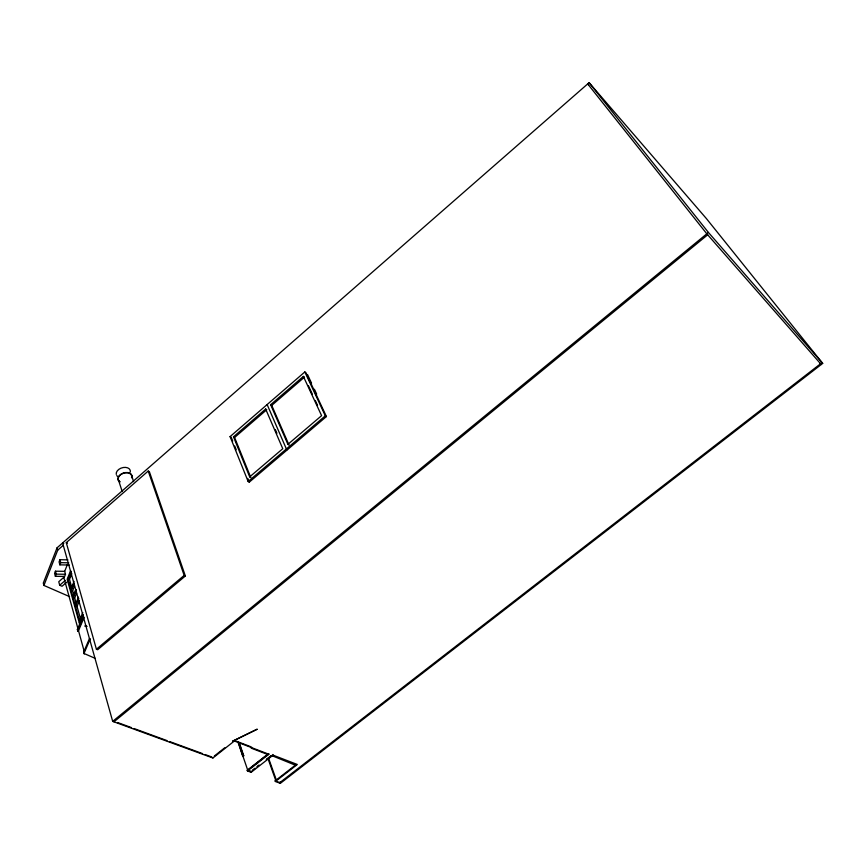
<?xml version="1.0" encoding="UTF-8"?>
<svg xmlns="http://www.w3.org/2000/svg" width="866" height="866" viewBox="0 0 866 866"><rect width="100%" height="100%" fill="white"/><g stroke="black" fill="none" stroke-linecap="round" stroke-linejoin="round"><path stroke-width="1.3" d="M295.815 764.808L275.161 780.84L275.399 781.489L280.389 783.319L822.7 363.395L706.342 218.513L589.107 82.681L57.069 547.81L43.3 583.089L43.917 585.438L69.594 596.631M43.917 585.438L57.719 550.159L63.272 545.309M64.69 571.343L55.435 571.192L54.58 573.357L55.381 576.301L64.636 576.442L65.502 574.277L64.69 571.343L67.451 564.415M67.916 559.88L59.949 559.707L59.083 561.904L59.895 564.848L69.193 565.033M55.381 576.301L56.236 574.126L55.435 571.192M59.895 564.848L60.761 562.651L59.949 559.707M70.373 571.235L67.169 579.224L79.315 622.99L80.895 622.99M74.032 581.4L70.763 589.475L67.938 579.322L71.185 571.246M69.637 576.962L71.012 573.541M71.965 588.231L69.486 579.343L71.802 573.584M75.602 589.8L72.776 596.717L71.099 590.677L73.902 583.771M74 595.527L72.647 590.699L74.519 586.098L72.961 586.076M78.46 597.161L75.136 605.237L73.112 597.93L76.414 589.854M76.37 604.024L74.671 597.941L76.554 593.34L74.996 593.329M82.8 612.576L79.423 620.662L75.483 606.46L78.806 598.384M80.646 619.363L77.052 606.471L79.423 600.701M79.315 622.99L82.66 615.001M77.388 629.485L77.951 631.206L77.388 629.485L83.45 615.001M77.734 630.729L83.385 617.231M78.514 630.729L84.175 617.242M95.217 658.366L83.991 653.462L83.634 652.185L89.404 638.686M83.991 653.462L90.291 638.74M66.271 542.636L148.216 471.05L149.363 471.678L185.356 575.987L97.652 649.738L96.418 649.24L66.271 542.636L67.451 543.188M64.344 576.875L58.758 581.725L59.711 585.243L62.038 586.271L66.704 582.233M230.085 436.605L304.843 371.947L305.925 372.683L326.417 416.557L249.278 482.145L248.141 481.496L230.085 436.605L231.211 437.276L232.716 441.01M59.711 585.243L65.318 580.404M233.484 436.81L265.646 409.023L266.75 409.715L234.599 437.482L250.815 477.545L249.679 476.885L233.484 436.81L234.599 437.482M270.636 404.703L303.371 376.418L304.453 377.154L271.74 405.407L289.017 445.027L287.902 444.334L270.636 404.703L271.74 405.407M249.679 476.885L282.771 448.707L265.646 409.023M287.902 444.334L321.589 415.658L303.371 376.418M248.141 481.496L325.324 415.832L326.417 416.557M87.098 626.378L85.29 626.356L85.702 625.22L62.612 542.96L63.792 543.512M85.29 626.356L85.875 625.858L112.688 721.367L212.917 757.999L234.361 741.004L268.871 754.243L247.492 770.978L247.265 770.307L268.276 753.766M96.418 649.24L184.166 575.414L185.356 575.987M112.688 721.367L708.442 232.478L822.7 363.395M214.324 756.029L224.749 747.759M237.944 742.021L242.751 756.04L243.747 755.747L242.989 756.343L247.644 769.928M247.427 770.372L268.536 753.864M250.512 771.498L247.265 770.307M253.045 769.906L255.102 768.304M257.148 766.702L259.194 765.1L257.213 766.724M266.36 759.493L271.48 755.488M252.093 770.729L255.167 768.326M266.425 759.514L271.545 755.509L296.053 765.468M247.492 770.978L251.151 772.31L273.071 755.163L297.33 764.483L275.399 781.489M279.393 782.951L820.578 363.752L820.113 363.179M279.166 782.301L280.736 782.225M75.483 606.46L77.052 606.471M73.112 597.93L74.671 597.941M71.099 590.677L72.647 590.699M67.938 579.322L69.486 579.343M56.236 574.126L65.502 574.277M60.761 562.651L68.739 562.813M275.161 780.84L278.159 781.933M117.549 722.504L131.502 727.613M134.046 728.544L167.03 740.614M169.563 741.534L202.547 753.604M205.08 754.535L211.423 756.852M251.064 771.53L247.503 770.036M242.751 756.04L238.854 743.613M235.379 740.809L250.35 746.557M85.117 625.717L86.34 626.226M287.501 449.649L286.386 448.956L267.139 404.552M821.249 364.521L706.818 233.809L587.689 83.915L588.577 84.944M589.107 82.681L708.442 232.478M707.208 234.199L707.684 234.805L113.944 721.822L113.749 721.107M83.634 652.185L84.218 653.938M307.56 374.642L311.554 383.173M314.401 389.256L316.675 394.127M304.843 371.947L325.324 415.832M308.437 385.738L312.431 394.311M315.278 400.438L317.551 405.342M275.312 429.558L276.925 433.281M234.718 446.001L236.223 449.735M247.773 478.411L249.278 482.145M272.833 754.503L273.071 755.163M280.162 782.669L280.389 783.319M268.633 753.572L268.871 754.243M268.038 754.037L268.276 754.697L251.237 748.17L251.595 747.033M268.72 758.594L276.308 779.941M268.146 759.038L275.734 780.396M148.216 471.05L184.166 575.414M250.924 771.649L251.151 772.31M239.427 743.158L243.747 755.747M238.951 742.844L243.324 755.585M131.524 475.315L133.645 481.691M212.69 757.317L212.917 757.999M118.458 480.002L122.193 491.52M69.789 583.11L70.871 586.964M57.069 547.81L57.719 550.159M63.532 576.42L84.435 652.174M120.233 481.842A6.95 4.644 -17.5 0 1 119.421 475.856A6.95 4.644 -17.5 0 1 127.822 472.847A6.95 4.644 -17.5 0 1 131.524 477.783M119.367 481.658A7.296 4.882 -17.5 0 1 123.113 473.128A7.296 4.882 -17.5 0 1 132.033 477.123M116.271 474.373A7.274 4.882 -17.5 0 1 123.264 467.51A7.274 4.882 -17.5 0 1 130.322 472.002M117.7 476.527A7.274 4.882 -17.5 0 1 116.758 475.553M257.083 729.259L232.575 741.22L257.083 729.259"/></g></svg>
